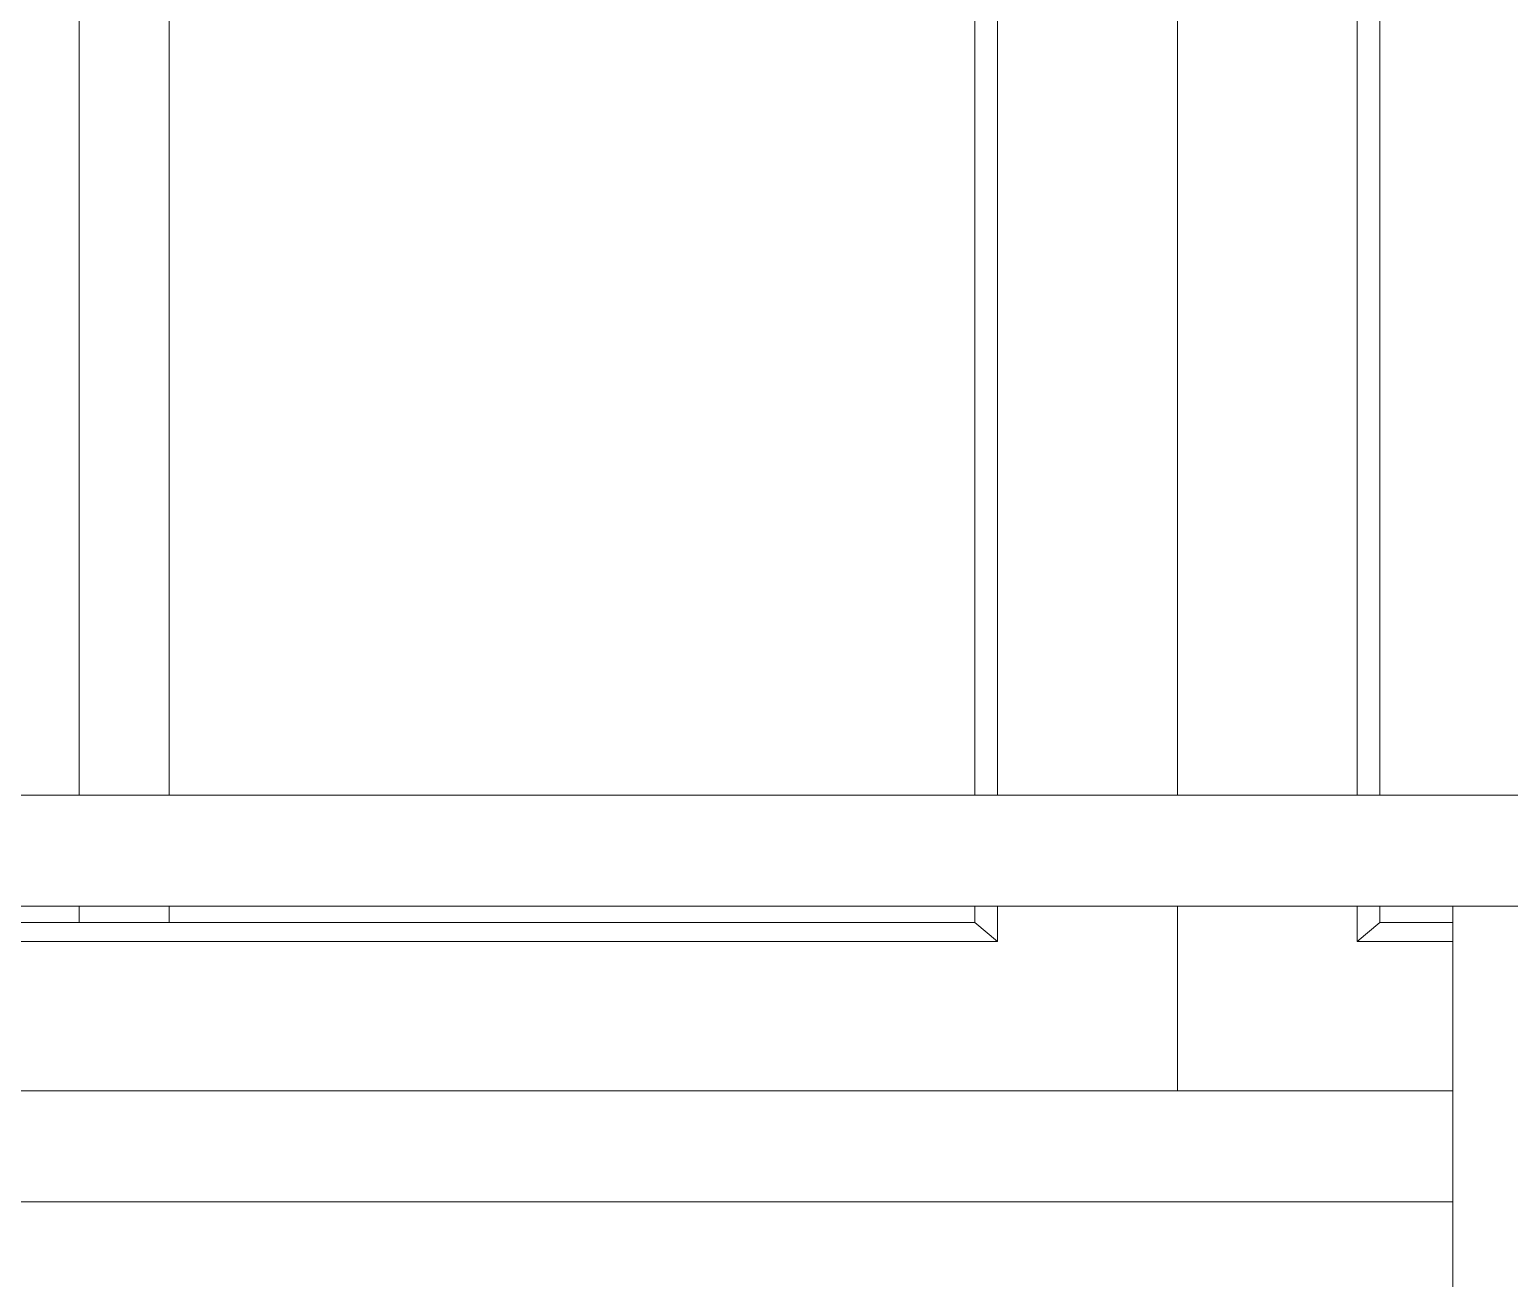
# Model space of a CAD drawing. Header units: inches. Extents: x 136316 to 139491, y -21083 to -17511.
# Drawn here: x 137682.33 to 137702.35, y -19803.73 to -19786.83 of the extents above; entities that cross this region are included whole.
import ezdxf

# ---------------------------------------------------------------- set-up
doc = ezdxf.new("R2010")
doc.units = ezdxf.units.IN
doc.header["$LTSCALE"] = 0.5
doc.header["$MEASUREMENT"] = 0
doc.layers.add('PARAPET', color=50, linetype='Continuous', lineweight=13)
doc.layers.add('window', color=4, linetype='Continuous', lineweight=13)

msp = doc.modelspace()

# ---------------------------------------------------------------- linework, layer by layer
at = {"layer": 'PARAPET'}
for p, q in [((137744.817, -19797.194), (137624.86, -19797.194)), ((137624.86, -19798.694), (137743.103, -19798.694)), ((137701.587, -19833.194), (137701.587, -19798.694)), ((137701.587, -19802.694), (137666.376, -19802.694))]:
    msp.add_line(p, q, dxfattribs=at)
at = {"layer": 'window'}
for p, q in [((137697.86, -19750.694), (137697.86, -19797.194)), ((137695.426, -19797.194), (137695.426, -19752.717)), ((137700.293, -19797.194), (137700.293, -19752.717)), ((137695.122, -19797.194), (137695.122, -19752.97)), ((137700.598, -19797.194), (137700.598, -19752.97)), ((137683.001, -19776.45), (137683.001, -19797.194)), ((137684.218, -19776.45), (137684.218, -19797.194)), ((137683.001, -19798.694), (137683.001, -19798.917)), ((137684.218, -19798.694), (137684.218, -19798.917)), ((137695.122, -19798.917), (137695.122, -19798.694)), ((137695.426, -19799.17), (137695.426, -19798.694)), ((137697.86, -19798.694), (137697.86, -19801.194)), ((137700.293, -19799.17), (137700.293, -19798.694)), ((137700.598, -19798.917), (137700.598, -19798.694)), ((137672.098, -19798.917), (137695.122, -19798.917)), ((137695.426, -19799.17), (137695.122, -19798.917)), ((137700.293, -19799.17), (137700.598, -19798.917)), ((137701.587, -19798.917), (137700.598, -19798.917)), ((137671.793, -19799.17), (137695.426, -19799.17)), ((137701.587, -19799.17), (137700.293, -19799.17)), ((137697.86, -19801.194), (137669.36, -19801.194)), ((137701.587, -19801.194), (137697.86, -19801.194)), ((137667.86, -19802.694), (137701.587, -19802.694))]:
    msp.add_line(p, q, dxfattribs=at)

doc.saveas('drawing.dxf')
